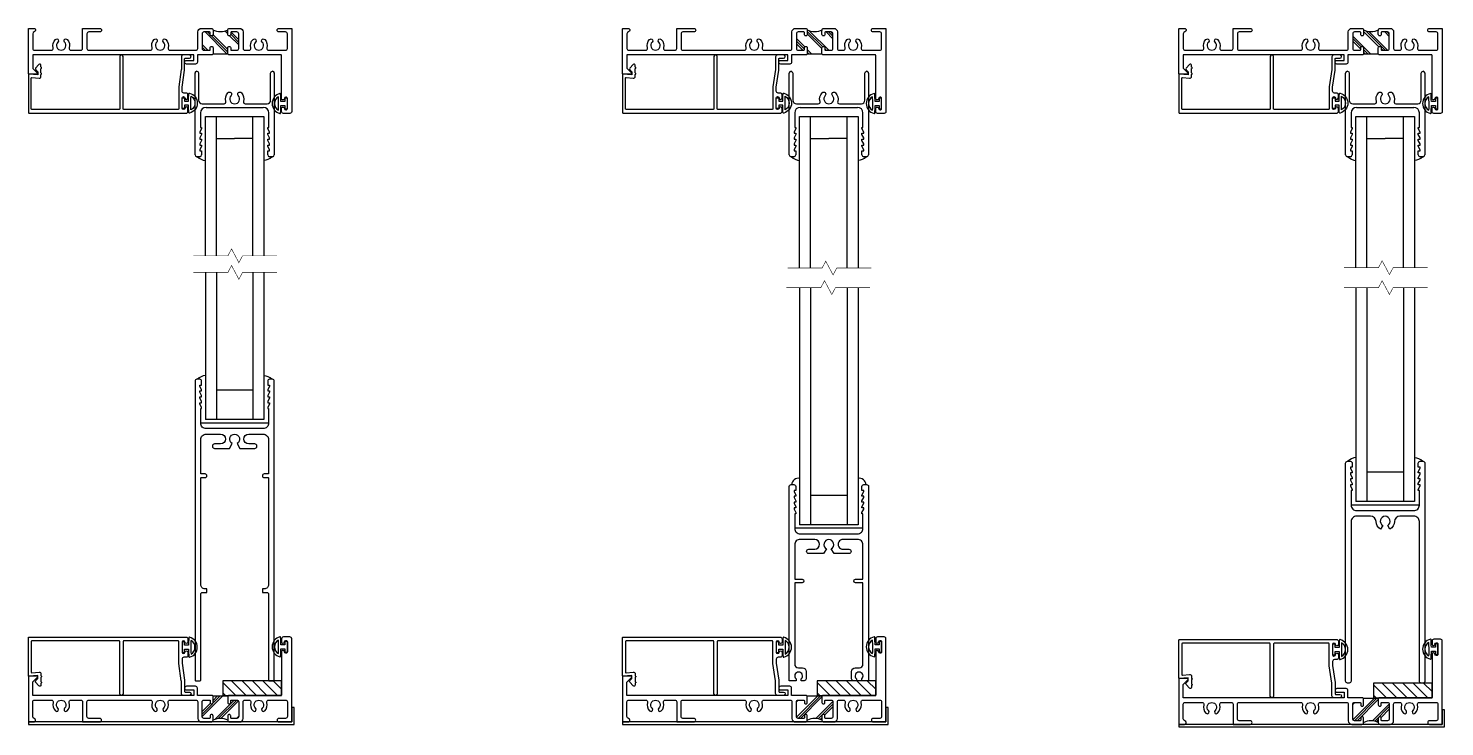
# Model space of a CAD drawing. Extents: x -8 to 56, y -99 to 66.
# Drawn here: x -4.9 to 19.29, y 3.99 to 15.92 of the extents above; entities that cross this region are included whole.
import ezdxf

# ---------------------------------------------------------------- set-up
doc = ezdxf.new("R2010")
doc.units = 0
doc.header["$MEASUREMENT"] = 0
doc.layers.get('0').update_dxf_attribs({"linetype": 'CONTINUOUS'})
for name, color, linetype in [('DIM', 7, 'CONTINUOUS'), ('FRAME', 1, 'CONTINUOUS'), ('GEOMETRY', 1, 'CONTINUOUS'), ('GLASS', 7, 'CONTINUOUS'), ('GLASS-VINYL', 7, 'CONTINUOUS'), ('MISC.', 7, 'CONTINUOUS'), ('SASH', 5, 'CONTINUOUS'), ('SETTING BLOCKS', 7, 'CONTINUOUS'), ('TEXT', 7, 'CONTINUOUS'), ('VENT', 5, 'CONTINUOUS')]:
    doc.layers.add(name, color=color, linetype=linetype)

# ---------------------------------------------------------------- blocks, each defined once
blk = doc.blocks.new('3027 MAMMOTH B-RAIL')
at = {"color": 0}
blk.add_lwpolyline([(0.475, -0.624, 0.414214), (0.506, -0.655), (0.57, -0.655, -0.414214), (0.58, -0.665), (0.58, -2.484, -0.414214), (0.508, -2.556), (0.475, -2.556), (0.475, -2.618), (0.549, -2.618, -0.414214), (0.58, -2.649), (0.58, -4.116, 0.414214), (0.59, -4.126), (0.667, -4.126, 0.414214), (0.677, -4.116), (0.677, 0.993, 0.414214), (0.646, 1.024), (0.596, 1.024, 0.414214), (0.565, 0.993), (0.565, 0.924), (0.595, 0.924), (0.595, 0.904), (0.565, 0.844), (0.565, 0.824), (0.595, 0.824), (0.595, 0.804), (0.565, 0.744), (0.565, 0.724), (0.595, 0.724), (0.595, 0.704), (0.565, 0.644), (0.565, 0.624), (0.595, 0.624), (0.595, 0.604), (0.565, 0.544), (0.565, 0.524), (0.58, 0.524), (0.58, 0.275, -0.414214), (0.486, 0.181), (-0.486, 0.181, -0.414214), (-0.58, 0.275), (-0.58, 0.524), (-0.565, 0.524), (-0.565, 0.544), (-0.595, 0.604), (-0.595, 0.624), (-0.565, 0.624), (-0.565, 0.644), (-0.595, 0.704), (-0.595, 0.724), (-0.565, 0.724), (-0.565, 0.744), (-0.595, 0.804), (-0.595, 0.824), (-0.565, 0.824), (-0.565, 0.844), (-0.595, 0.904), (-0.595, 0.924), (-0.565, 0.924), (-0.565, 0.993, 0.414214), (-0.596, 1.024), (-0.646, 1.024, 0.414214), (-0.677, 0.993), (-0.677, -4.116, 0.414214), (-0.667, -4.126), (-0.59, -4.126, 0.414214), (-0.58, -4.116), (-0.58, -2.649, -0.414214), (-0.549, -2.618), (-0.475, -2.618), (-0.475, -2.556), (-0.508, -2.556, -0.414214), (-0.58, -2.484), (-0.58, -0.665, -0.414214), (-0.57, -0.655), (-0.506, -0.655, 0.414214), (-0.475, -0.624, 0.414214), (-0.506, -0.593), (-0.57, -0.593, -0.414214), (-0.58, -0.583), (-0.58, -0.007, -0.414214), (-0.486, 0.087), (-0.241, 0.087, -1), (-0.241, -0.081), (-0.343, -0.081, 1), (-0.343, -0.156), (-0.09, -0.156), (-0.042, -0.073, -3.732051), (0.042, -0.073), (0.09, -0.156), (0.342, -0.156, 1), (0.342, -0.081), (0.241, -0.081, -1), (0.241, 0.087), (0.486, 0.087, -0.414214), (0.58, -0.007), (0.58, -0.583, -0.414214), (0.57, -0.593), (0.506, -0.593, 0.414214)], format="xyb", close=True, dxfattribs=at)
blk = doc.blocks.new('3009 BOTTOM RAIL')
blk.add_lwpolyline([(0.677, 0.993), (0.677, -2.328), (0.561, -2.328), (0.561, -2.296, 2.618034), (0.471, -2.296), (0.471, -2.328), (0.421, -2.328, -0.414214), (0.389, -2.296), (0.389, -2.17, -0.414214), (0.451, -2.108), (0.521, -2.108, 0.414214), (0.583, -2.046), (0.583, -0.655), (0.456, -0.655, -1), (0.456, -0.593), (0.583, -0.593), (0.583, -0.007, 0.414214), (0.489, 0.087), (0.242, 0.087, 1.000001), (0.242, -0.081), (0.342, -0.081, -1), (0.342, -0.156), (0.09, -0.156), (0.042, -0.073, 0.767327), (0, 0.084, 0.767327), (-0.042, -0.073), (-0.09, -0.156), (-0.343, -0.156, -1), (-0.343, -0.081), (-0.241, -0.081, 0.999999), (-0.241, 0.087), (-0.489, 0.087, 0.414214), (-0.583, -0.007), (-0.583, -0.593), (-0.456, -0.593, -1), (-0.456, -0.655), (-0.583, -0.655), (-0.583, -2.046, 0.414214), (-0.521, -2.108), (-0.451, -2.108, -0.414214), (-0.389, -2.17), (-0.389, -2.296, -0.414214), (-0.421, -2.328), (-0.471, -2.328), (-0.471, -2.296, 2.618034), (-0.561, -2.296), (-0.561, -2.328), (-0.677, -2.328), (-0.677, 0.993, -0.414214), (-0.646, 1.024), (-0.596, 1.024, -0.414214), (-0.565, 0.993), (-0.565, 0.924), (-0.595, 0.924), (-0.595, 0.904), (-0.565, 0.844), (-0.565, 0.824), (-0.595, 0.824), (-0.595, 0.804), (-0.565, 0.744), (-0.565, 0.724), (-0.595, 0.724), (-0.595, 0.704), (-0.565, 0.644), (-0.565, 0.624), (-0.595, 0.624), (-0.595, 0.604), (-0.565, 0.544), (-0.565, 0.524), (-0.583, 0.524), (-0.583, 0.275, 0.414214), (-0.489, 0.181), (0.489, 0.181, 0.414214), (0.583, 0.275), (0.583, 0.524), (0.565, 0.524), (0.565, 0.544), (0.595, 0.604), (0.595, 0.624), (0.565, 0.624), (0.565, 0.644), (0.595, 0.704), (0.595, 0.724), (0.565, 0.724), (0.565, 0.744), (0.595, 0.804), (0.595, 0.824), (0.565, 0.824), (0.565, 0.844), (0.595, 0.904), (0.595, 0.924), (0.565, 0.924), (0.565, 0.993, -0.414214), (0.596, 1.024), (0.646, 1.024, -0.414214)], format="xyb", close=True)
blk = doc.blocks.new('3004 TOP RAIL')
for p, q in [((-0.677, -0.812), (-0.677, 0.586)), ((0.677, 0.586), (0.677, -0.812)), ((-0.489, 0), (0.489, 0)), ((-0.583, -0.094), (-0.583, -0.343)), ((0.583, -0.343), (0.583, -0.094)), ((-0.565, -0.363), (-0.595, -0.423)), ((-0.595, -0.423), (-0.595, -0.443)), ((-0.595, -0.443), (-0.565, -0.443)), ((-0.565, -0.463), (-0.595, -0.523)), ((-0.583, -0.343), (-0.565, -0.343)), ((-0.565, -0.343), (-0.565, -0.363)), ((-0.565, -0.443), (-0.565, -0.463)), ((0.565, -0.343), (0.583, -0.343)), ((0.565, -0.363), (0.565, -0.343)), ((0.595, -0.423), (0.565, -0.363)), ((0.565, -0.443), (0.595, -0.443)), ((0.565, -0.463), (0.565, -0.443)), ((0.595, -0.523), (0.565, -0.463)), ((0.595, -0.443), (0.595, -0.423)), ((-0.595, -0.523), (-0.595, -0.543)), ((-0.595, -0.543), (-0.565, -0.543)), ((-0.565, -0.563), (-0.595, -0.623)), ((-0.595, -0.623), (-0.595, -0.643)), ((-0.595, -0.643), (-0.565, -0.643)), ((-0.565, -0.663), (-0.595, -0.723)), ((-0.595, -0.723), (-0.595, -0.743)), ((-0.565, -0.543), (-0.565, -0.563)), ((-0.565, -0.643), (-0.565, -0.663)), ((0.565, -0.543), (0.595, -0.543)), ((0.565, -0.563), (0.565, -0.543)), ((0.595, -0.623), (0.565, -0.563)), ((0.565, -0.663), (0.565, -0.643)), ((0.565, -0.643), (0.595, -0.643)), ((0.595, -0.723), (0.565, -0.663)), ((0.595, -0.543), (0.595, -0.523)), ((0.595, -0.643), (0.595, -0.623)), ((0.595, -0.743), (0.595, -0.723)), ((-0.596, -0.843), (-0.646, -0.843)), ((-0.595, -0.743), (-0.565, -0.743)), ((-0.565, -0.743), (-0.565, -0.812)), ((0.565, -0.743), (0.595, -0.743)), ((0.565, -0.812), (0.565, -0.743)), ((0.646, -0.843), (0.596, -0.843))]:
    blk.add_line(p, q)
blk.add_lwpolyline([(-0.646, 0.617, 0.414214), (-0.677, 0.586, -1), (-0.615, 0.586), (-0.615, 0.122, 0.414214), (-0.555, 0.062), (-0.18, 0.062, 0.500028), (-0.151, 0.1, -0.261566), (-0.116, 0.25), (-0.116, 0.25, -0.999998), (-0.062, 0.201, 0.651692), (0, 0.06, 0.651692), (0.062, 0.201, -0.999998), (0.116, 0.25, -0.261566), (0.151, 0.1, 0.500026), (0.18, 0.062), (0.555, 0.062, 0.414214), (0.615, 0.122), (0.615, 0.586, -1), (0.677, 0.586, 0.414214), (0.646, 0.617)], format="xyb")
for centre, radius, start, end in [((-0.489, -0.094), 0.094, 90, 180), ((0.489, -0.094), 0.094, 360, 90), ((-0.646, -0.812), 0.031, 180, 270), ((-0.596, -0.812), 0.031, 270, 0), ((0.596, -0.812), 0.031, 180, 270), ((0.646, -0.812), 0.031, 270, 0)]:
    blk.add_arc(centre, radius, start, end)
blk = doc.blocks.new('3010 FIXED B-RAIL')
at = {"color": 5}
blk.add_lwpolyline([(-0.565, 0.524), (-0.583, 0.524), (-0.583, 0.275, 0.414214), (-0.489, 0.181), (0, 0.181), (0.489, 0.181, 0.414214), (0.583, 0.275), (0.583, 0.524), (0.565, 0.524), (0.565, 0.544), (0.595, 0.604), (0.595, 0.624), (0.565, 0.624), (0.565, 0.644), (0.595, 0.704), (0.595, 0.724), (0.565, 0.724), (0.565, 0.744), (0.595, 0.804), (0.595, 0.824), (0.565, 0.824), (0.565, 0.844), (0.595, 0.904), (0.595, 0.924), (0.565, 0.924), (0.565, 0.993, -0.414214), (0.596, 1.024), (0.646, 1.024, -0.414214), (0.677, 0.993), (0.677, -2.734, -0.414214), (0.646, -2.765), (0.614, -2.765, -0.414214), (0.583, -2.734), (0.583, -0.007, 0.414214), (0.489, 0.087), (0.251, 0.087, 0.406068), (0.157, -0.004, -0.260489), (0.079, -0.136), (0.042, -0.073, 0.767327), (0, 0.084, 0.767327), (-0.042, -0.073), (-0.079, -0.136, -0.260489), (-0.157, -0.004, 0.406068), (-0.251, 0.087), (-0.489, 0.087, 0.414214), (-0.583, -0.007), (-0.583, -2.734, -0.414214), (-0.614, -2.765), (-0.646, -2.765, -0.414214), (-0.677, -2.734), (-0.677, 0.993, -0.414214), (-0.646, 1.024), (-0.596, 1.024, -0.414214), (-0.565, 0.993), (-0.565, 0.924), (-0.595, 0.924), (-0.595, 0.904), (-0.565, 0.844), (-0.565, 0.824), (-0.595, 0.824), (-0.595, 0.804), (-0.565, 0.744), (-0.565, 0.724), (-0.595, 0.724), (-0.595, 0.704), (-0.565, 0.644), (-0.565, 0.624), (-0.595, 0.624), (-0.595, 0.604), (-0.565, 0.544)], format="xyb", close=True, dxfattribs=at)
blk = doc.blocks.new('25031')
at = {"layer": 'GEOMETRY', "color": 5}
for p, q in [((-0.035, 0.042), (-0.09, 0.042)), ((-0.09, 0.042), (-0.09, 0)), ((-0.09, 0), (0.09, 0)), ((-0.035, 0.112), (-0.035, 0.042)), ((0.035, 0.042), (0.035, 0.112)), ((0.09, 0.042), (0.035, 0.042)), ((0.09, 0), (0.09, 0.042))]:
    blk.add_line(p, q, dxfattribs=at)
for centre, radius, start, end in [((0, 0.086), 0.175, 14.1622, 165.8685), ((-0.16, 0.126), 0.01, 165.8685, 267.1063), ((0, 3.29), 3.179, 267.1063, 269.3654), ((0, 0.086), 0.135, 30.4808, 149.5259), ((0, 3.29), 3.139, 267.8759, 269.9963), ((0.005, 3.056), 2.904, 269.9005, 272.1922), ((0.005, 3.056), 2.944, 270.5829, 273.0223), ((0.16, 0.126), 0.01, 273.0223, 14.1622)]:
    blk.add_arc(centre, radius, start, end, dxfattribs=at)
blk = doc.blocks.new('3809 BLOCK FRAME')
h = blk.add_hatch()
h.set_pattern_fill('PLAST', color=256, angle=45, style=0)
h.set_pattern_definition([(45, (-4.25098, -6.643), (-0.176777, 0.176777), []), (45, (-4.27308, -6.6209), (-0.176777, 0.176777), []), (45, (-4.29517, -6.5988), (-0.176777, 0.176777), [])])
edge = h.paths.add_edge_path()
edge.add_arc((-0.937, 0.093), 0.031, 270, 360, ccw=False)
edge.add_line((-0.937, 0.062), (-1.033, 0.062))
edge.add_arc((-1.033, 0.072), 0.01, 180, 270, ccw=False)
edge.add_line((-1.043, 0.072), (-1.043, 0.103))
edge.add_arc((-1.068, 0.103), 0.025, 360, 450)
edge.add_arc((-1.068, 0.103), 0.025, 90, 180)
edge.add_line((-1.093, 0.103), (-1.093, 0.031))
edge.add_arc((-1.218, -0.221), 0.281, 63.5092, 116.4908)
edge.add_line((-1.344, 0.031), (-1.344, 0.103))
edge.add_arc((-1.369, 0.103), 0.025, 0, 90)
edge.add_arc((-1.369, 0.103), 0.025, 90, 180)
edge.add_line((-1.394, 0.103), (-1.394, 0.072))
edge.add_arc((-1.404, 0.072), 0.01, 270, 360, ccw=False)
edge.add_line((-1.404, 0.062), (-1.5, 0.062))
edge.add_arc((-1.5, 0.093), 0.031, 180, 270, ccw=False)
edge.add_line((-1.531, 0.093), (-1.531, 0.343))
edge.add_arc((-1.5, 0.343), 0.031, 90, 180, ccw=False)
edge.add_line((-1.5, 0.374), (-1.404, 0.374))
edge.add_arc((-1.404, 0.364), 0.01, 0, 90, ccw=False)
edge.add_line((-1.394, 0.364), (-1.394, 0.333))
edge.add_arc((-1.369, 0.333), 0.025, 180, 270)
edge.add_arc((-1.369, 0.333), 0.025, 270, 360)
edge.add_line((-1.344, 0.333), (-1.344, 0.439))
edge.add_line((-1.344, 0.439), (-1.093, 0.439))
edge.add_line((-1.093, 0.439), (-1.093, 0.333))
edge.add_arc((-1.068, 0.333), 0.025, 180, 270)
edge.add_arc((-1.068, 0.333), 0.025, 270, 360)
edge.add_line((-1.043, 0.333), (-1.043, 0.364))
edge.add_arc((-1.033, 0.364), 0.01, 90, 180, ccw=False)
edge.add_line((-1.033, 0.374), (-0.937, 0.374))
edge.add_arc((-0.937, 0.343), 0.031, 0, 90, ccw=False)
edge.add_line((-0.906, 0.343), (-0.906, 0.093))
blk.add_line((-1.093, 0.439), (-1.344, 0.439))
for points in [[(-1.093, 0.439), (-1.093, 0.333, 0.414214), (-1.068, 0.308, 0.414214), (-1.043, 0.333), (-1.043, 0.364, -0.414214), (-1.033, 0.374), (-0.937, 0.374, -0.414214), (-0.906, 0.343), (-0.906, 0.093, -0.414214), (-0.937, 0.062), (-1.033, 0.062, -0.414214), (-1.043, 0.072), (-1.043, 0.103, 0.414214), (-1.068, 0.128), (-1.068, 0.128, 0.414214), (-1.093, 0.103), (-1.093, 0.031, 0.414214), (-1.062, 0), (-0.893, 0, 0.414214), (-0.831, 0.062), (-0.831, 0.343, -0.414214), (-0.8, 0.374), (-0.729, 0.374, -0.5024), (-0.699, 0.334, 0.280293), (-0.661, 0.19, 0.498955), (-0.613, 0.198), (-0.613, 0.198, 0.334263), (-0.618, 0.235, -2.470836), (-0.506, 0.235, 0.334263), (-0.511, 0.198, 0.498955), (-0.463, 0.19, 0.280293), (-0.425, 0.334, -0.5024), (-0.395, 0.374), (-0.106, 0.374, -0.414214), (-0.075, 0.343), (-0.075, 0.093, -0.414214), (-0.106, 0.062), (-0.219, 0.062, 0.414214), (-0.25, 0.031, 0.414214), (-0.219, 0), (0, 0), (0, 1.423, 0.414214), (-0.031, 1.454), (-0.144, 1.454, 0.414214), (-0.175, 1.423), (-0.175, 1.371, 0.414214), (-0.15, 1.346), (-0.15, 1.346, 0.399638), (-0.125, 1.37, -0.399638), (-0.1, 1.394), (-0.1, 1.394, -0.414214), (-0.075, 1.369), (-0.075, 1.199, -0.414214), (-0.1, 1.174), (-0.1, 1.174, -0.399638), (-0.125, 1.198, 0.399638), (-0.15, 1.221, 0.414214), (-0.175, 1.196), (-0.175, 0.464, -0.414214), (-0.185, 0.454), (-1.078, 0.454), (-1.093, 0.439)], [(-1.344, 0.439), (-1.344, 0.439), (-1.359, 0.454), (-1.612, 0.454), (-1.612, 0.579, 0.414214), (-1.643, 0.61), (-1.799, 0.61, 0.414214), (-1.83, 0.579, 0.414214), (-1.799, 0.548), (-1.674, 0.548), (-1.674, 0.454), (-4.425, 0.454), (-4.425, 0.678, -0.198912), (-4.422, 0.685), (-4.343, 0.764, 0.668179), (-4.35, 0.781), (-4.49, 0.781, 0.414214), (-4.5, 0.771), (-4.5, 0.01, 0.414214), (-4.49, 0), (-4.406, 0, 0.414214), (-4.375, 0.031, 0.358249), (-4.4, 0.061, -0.358249), (-4.425, 0.092), (-4.425, 0.343, -0.414214), (-4.394, 0.374), (-4.105, 0.374, -0.5024), (-4.075, 0.334, 0.280293), (-4.037, 0.19, 0.498955), (-3.989, 0.198, 0.334263), (-3.994, 0.235, -2.470836), (-3.882, 0.235, 0.334263), (-3.887, 0.198, 0.498955), (-3.839, 0.19, 0.280293), (-3.801, 0.334, -0.5024), (-3.771, 0.374), (-3.606, 0.374, -0.414214), (-3.575, 0.343), (-3.575, 0), (-3.281, 0, 0.414214), (-3.25, 0.031, 0.414214), (-3.281, 0.062), (-3.469, 0.062, -0.414214), (-3.5, 0.093), (-3.5, 0.343, -0.414214), (-3.469, 0.374), (-2.417, 0.374, -0.5024), (-2.387, 0.334, 0.280293), (-2.349, 0.19, 0.498955), (-2.301, 0.198, 0.334263), (-2.306, 0.235, -2.470836), (-2.194, 0.235, 0.334263), (-2.199, 0.198, 0.498955), (-2.151, 0.19, 0.280293), (-2.113, 0.334, -0.5024), (-2.083, 0.374), (-1.637, 0.374, -0.414214), (-1.606, 0.343), (-1.606, 0.062, 0.414214), (-1.544, 0), (-1.375, 0, 0.414214), (-1.344, 0.031), (-1.344, 0.103, 0.414214), (-1.369, 0.128, 0.414214), (-1.394, 0.103), (-1.394, 0.072, -0.414214), (-1.404, 0.062), (-1.5, 0.062, -0.414214), (-1.531, 0.093), (-1.531, 0.343, -0.414214), (-1.5, 0.374), (-1.404, 0.374, -0.414214), (-1.394, 0.364), (-1.394, 0.333, 0.414214), (-1.369, 0.308, 0.414214), (-1.344, 0.333), (-1.344, 0.439)]]:
    blk.add_lwpolyline(points, format="xyb")
blk.add_arc((-1.218, -0.221), 0.281, 63.5092, 116.4908)

msp = doc.modelspace()

# ---------------------------------------------------------------- hatches: boundary and pattern name
at = {"layer": 'DIM'}
h = msp.add_hatch(dxfattribs=at)
h.set_pattern_fill('ANSI31', color=256, style=0)
h.set_pattern_definition([(315, (21.8378, 23.57795), (-0.08838835, -0.08838835), [])])
h.paths.add_polyline_path([(-0.577, 4.522), (-1.577, 4.522), (-1.577, 4.772), (-0.577, 4.772)])
h = msp.add_hatch(dxfattribs=at)
h.set_pattern_fill('ANSI31', color=256, style=0)
h.set_pattern_definition([(315, (31.98782, 23.57795), (-0.08838835, -0.08838835), [])])
h.paths.add_polyline_path([(9.573, 4.522), (8.573, 4.522), (8.573, 4.772), (9.573, 4.772)])
h = msp.add_hatch(dxfattribs=at)
h.set_pattern_fill('ANSI31', color=256, style=0)
h.set_pattern_definition([(315, (41.49151, 23.53795), (-0.08838835, -0.08838835), [])])
h.paths.add_polyline_path([(19.076, 4.482), (18.076, 4.482), (18.076, 4.732), (19.076, 4.732)])

# ---------------------------------------------------------------- linework, layer by layer
at = {"layer": 'FRAME'}
for points in [[(-4.852, 14.542), (-4.852, 15.065, -0.440011), (-4.841, 15.074), (-4.72, 15.064, 0.440011), (-4.686, 15.095), (-4.686, 15.124, -0.267949), (-4.681, 15.132, 0.57735), (-4.681, 15.15, -0.267949), (-4.686, 15.158), (-4.686, 15.224, -0.267949), (-4.681, 15.232, 0.57735), (-4.681, 15.25, -0.267949), (-4.686, 15.258), (-4.686, 15.287, 0.691708), (-4.721, 15.3), (-4.777, 15.237, 0.395486), (-4.776, 15.209), (-4.742, 15.175), (-4.742, 15.122), (-4.891, 15.135, 0.440011), (-4.902, 15.125), (-4.902, 14.477, 0.414214), (-4.892, 14.467), (-2.208, 14.467, 0.414214), (-2.177, 14.498), (-2.177, 14.552, 0.975), (-2.227, 14.553, -0.975), (-2.277, 14.554), (-2.277, 14.724, -0.975), (-2.227, 14.725, 0.975), (-2.177, 14.727), (-2.177, 14.78, 0.414214), (-2.208, 14.811), (-2.246, 14.811, -0.414214), (-2.277, 14.842), (-2.277, 14.905, -0.035412), (-2.277, 14.909), (-2.233, 15.204, 0.035412), (-2.232, 15.216), (-2.232, 15.396, -0.414214), (-2.222, 15.406), (-2.15, 15.406, 1), (-2.15, 15.462), (-2.257, 15.462, 0.414214), (-2.288, 15.431), (-2.288, 15.216, -0.035412), (-2.289, 15.212), (-2.332, 14.917, 0.035412), (-2.333, 14.905), (-2.333, 14.542, -0.414214), (-2.343, 14.532), (-3.274, 14.532, -0.414214), (-3.284, 14.542), (-3.284, 15.434, 1), (-3.34, 15.434), (-3.34, 14.542, -0.414214), (-3.35, 14.532), (-4.842, 14.532, -0.414214)], [(5.298, 14.542), (5.298, 15.065, -0.440011), (5.308, 15.074), (5.43, 15.064, 0.440011), (5.464, 15.095), (5.464, 15.124, -0.267949), (5.469, 15.132, 0.57735), (5.469, 15.15, -0.267949), (5.464, 15.158), (5.464, 15.224, -0.267949), (5.469, 15.232, 0.57735), (5.469, 15.25, -0.267949), (5.464, 15.258), (5.464, 15.287, 0.691708), (5.429, 15.3), (5.373, 15.237, 0.395486), (5.373, 15.209), (5.408, 15.175), (5.408, 15.122), (5.258, 15.135, 0.440011), (5.248, 15.125), (5.248, 14.477, 0.414214), (5.258, 14.467), (7.942, 14.467, 0.414214), (7.973, 14.498), (7.973, 14.552, 0.975), (7.923, 14.553, -0.975), (7.873, 14.554), (7.873, 14.724, -0.975), (7.923, 14.725, 0.975), (7.973, 14.727), (7.973, 14.78, 0.414214), (7.942, 14.811), (7.904, 14.811, -0.414214), (7.873, 14.842), (7.873, 14.905, -0.035412), (7.873, 14.909), (7.917, 15.204, 0.035412), (7.918, 15.216), (7.918, 15.396, -0.414214), (7.928, 15.406), (8, 15.406, 1), (8, 15.462), (7.893, 15.462, 0.414214), (7.862, 15.431), (7.862, 15.216, -0.035412), (7.861, 15.212), (7.817, 14.917, 0.035412), (7.817, 14.905), (7.817, 14.542, -0.414214), (7.807, 14.532), (6.876, 14.532, -0.414214), (6.866, 14.542), (6.866, 15.434, 1), (6.81, 15.434), (6.81, 14.542, -0.414214), (6.8, 14.532), (5.308, 14.532, -0.414214)], [(14.801, 14.542), (14.801, 15.065, -0.440011), (14.812, 15.074), (14.934, 15.064, 0.440011), (14.967, 15.095), (14.967, 15.124, -0.267949), (14.972, 15.132, 0.57735), (14.972, 15.15, -0.267949), (14.967, 15.158), (14.967, 15.224, -0.267949), (14.972, 15.232, 0.57735), (14.972, 15.25, -0.267949), (14.967, 15.258), (14.967, 15.287, 0.691708), (14.932, 15.3), (14.876, 15.237, 0.395486), (14.877, 15.209), (14.911, 15.175), (14.911, 15.122), (14.762, 15.135, 0.440011), (14.751, 15.125), (14.751, 14.477, 0.414214), (14.761, 14.467), (17.445, 14.467, 0.414214), (17.476, 14.498), (17.476, 14.552, 0.975), (17.426, 14.553, -0.975), (17.376, 14.554), (17.376, 14.724, -0.975), (17.426, 14.725, 0.975), (17.476, 14.727), (17.476, 14.78, 0.414214), (17.445, 14.811), (17.407, 14.811, -0.414214), (17.376, 14.842), (17.376, 14.905, -0.035412), (17.377, 14.909), (17.421, 15.204, 0.035412), (17.421, 15.216), (17.421, 15.396, -0.414214), (17.431, 15.406), (17.503, 15.406, 1), (17.503, 15.462), (17.396, 15.462, 0.414214), (17.365, 15.431), (17.365, 15.216, -0.035412), (17.365, 15.212), (17.321, 14.917, 0.035412), (17.32, 14.905), (17.32, 14.542, -0.414214), (17.31, 14.532), (16.379, 14.532, -0.414214), (16.369, 14.542), (16.369, 15.434, 1), (16.313, 15.434), (16.313, 14.542, -0.414214), (16.303, 14.532), (14.811, 14.532, -0.414214)], [(-4.852, 5.442), (-4.852, 4.92, 0.440011), (-4.841, 4.91), (-4.72, 4.92, -0.440011), (-4.686, 4.889), (-4.686, 4.861, 0.267949), (-4.681, 4.852, -0.57735), (-4.681, 4.835, 0.267949), (-4.686, 4.826), (-4.686, 4.761, 0.267949), (-4.681, 4.752, -0.57735), (-4.681, 4.735, 0.267949), (-4.686, 4.726), (-4.686, 4.697, -0.691708), (-4.721, 4.684), (-4.777, 4.748, -0.395486), (-4.776, 4.775), (-4.742, 4.809), (-4.742, 4.862), (-4.891, 4.849, -0.440011), (-4.902, 4.859), (-4.902, 5.507, -0.414214), (-4.892, 5.517), (-2.208, 5.517, -0.414214), (-2.177, 5.486), (-2.177, 5.433, -0.975), (-2.227, 5.431, 0.975), (-2.277, 5.43), (-2.277, 5.26, 0.975), (-2.227, 5.259, -0.975), (-2.177, 5.258), (-2.177, 5.204, -0.414214), (-2.208, 5.173), (-2.246, 5.173, 0.414214), (-2.277, 5.142), (-2.277, 5.079, 0.035412), (-2.277, 5.075), (-2.233, 4.78, -0.035412), (-2.232, 4.768), (-2.232, 4.588, 0.414214), (-2.222, 4.578), (-2.15, 4.578, -1), (-2.15, 4.522), (-2.257, 4.522, -0.414214), (-2.288, 4.553), (-2.288, 4.768, 0.035412), (-2.289, 4.772), (-2.332, 5.067, -0.035412), (-2.333, 5.079), (-2.333, 5.442, 0.414214), (-2.343, 5.452), (-3.274, 5.452, 0.414214), (-3.284, 5.442), (-3.284, 4.55, -1), (-3.34, 4.55), (-3.34, 5.442, 0.414214), (-3.35, 5.452), (-4.842, 5.452, 0.414214)], [(5.298, 5.442), (5.298, 4.92, 0.440011), (5.309, 4.91), (5.43, 4.92, -0.440011), (5.464, 4.889), (5.464, 4.861, 0.267949), (5.469, 4.852, -0.57735), (5.469, 4.835, 0.267949), (5.464, 4.826), (5.464, 4.761, 0.267949), (5.469, 4.752, -0.57735), (5.469, 4.735, 0.267949), (5.464, 4.726), (5.464, 4.697, -0.691708), (5.429, 4.684), (5.373, 4.748, -0.395486), (5.374, 4.775), (5.408, 4.809), (5.408, 4.862), (5.259, 4.849, -0.440011), (5.248, 4.859), (5.248, 5.507, -0.414214), (5.258, 5.517), (7.942, 5.517, -0.414214), (7.973, 5.486), (7.973, 5.433, -0.975), (7.923, 5.431, 0.975), (7.873, 5.43), (7.873, 5.26, 0.975), (7.923, 5.259, -0.975), (7.973, 5.258), (7.973, 5.204, -0.414214), (7.942, 5.173), (7.904, 5.173, 0.414214), (7.873, 5.142), (7.873, 5.079, 0.035412), (7.873, 5.075), (7.917, 4.78, -0.035412), (7.918, 4.768), (7.918, 4.588, 0.414214), (7.928, 4.578), (8, 4.578, -1), (8, 4.522), (7.893, 4.522, -0.414214), (7.862, 4.553), (7.862, 4.768, 0.035412), (7.861, 4.772), (7.818, 5.067, -0.035412), (7.817, 5.079), (7.817, 5.442, 0.414214), (7.807, 5.452), (6.876, 5.452, 0.414214), (6.866, 5.442), (6.866, 4.55, -1), (6.81, 4.55), (6.81, 5.442, 0.414214), (6.8, 5.452), (5.308, 5.452, 0.414214)], [(14.801, 5.402), (14.801, 4.88, 0.440011), (14.812, 4.87), (14.934, 4.88, -0.440011), (14.967, 4.849), (14.967, 4.821, 0.267949), (14.972, 4.812, -0.57735), (14.972, 4.795, 0.267949), (14.967, 4.786), (14.967, 4.721, 0.267949), (14.972, 4.712, -0.57735), (14.972, 4.695, 0.267949), (14.967, 4.686), (14.967, 4.657, -0.691708), (14.932, 4.644), (14.876, 4.708, -0.395486), (14.877, 4.735), (14.911, 4.769), (14.911, 4.822), (14.762, 4.809, -0.440011), (14.751, 4.819), (14.751, 5.467, -0.414214), (14.761, 5.477), (17.445, 5.477, -0.414214), (17.476, 5.446), (17.476, 5.393, -0.975), (17.426, 5.391, 0.975), (17.376, 5.39), (17.376, 5.22, 0.975), (17.426, 5.219, -0.975), (17.476, 5.218), (17.476, 5.164, -0.414214), (17.445, 5.133), (17.407, 5.133, 0.414214), (17.376, 5.102), (17.376, 5.039, 0.035412), (17.377, 5.035), (17.421, 4.74, -0.035412), (17.421, 4.728), (17.421, 4.548, 0.414214), (17.431, 4.538), (17.503, 4.538, -1), (17.503, 4.482), (17.396, 4.482, -0.414214), (17.365, 4.513), (17.365, 4.728, 0.035412), (17.365, 4.732), (17.321, 5.027, -0.035412), (17.32, 5.039), (17.32, 5.402, 0.414214), (17.31, 5.412), (16.379, 5.412, 0.414214), (16.369, 5.402), (16.369, 4.51, -1), (16.313, 4.51), (16.313, 5.402, 0.414214), (16.303, 5.412), (14.811, 5.412, 0.414214)]]:
    msp.add_lwpolyline(points, format="xyb", close=True, dxfattribs=at)
at = {"layer": 'GLASS', "color": 7}
for p, q in [((-1.69, 12.031), (-1.69, 14.41)), ((-1.065, 12.031), (-1.065, 14.41)), ((8.459, 11.821), (8.459, 14.41)), ((9.084, 11.821), (9.084, 14.41)), ((17.963, 11.828), (17.963, 14.41)), ((18.588, 11.828), (18.588, 14.41)), ((-1.69, 14.035), (-1.378, 14.035)), ((-1.065, 14.035), (-1.378, 14.035)), ((8.459, 14.035), (8.772, 14.035)), ((9.084, 14.035), (8.772, 14.035)), ((17.963, 14.035), (18.276, 14.035)), ((18.588, 14.035), (18.276, 14.035))]:
    msp.add_line(p, q, dxfattribs=at)
for points in [[(-1.878, 12.031), (-1.878, 14.41), (-1.378, 14.41), (-0.878, 14.41), (-0.878, 12.031)], [(8.272, 11.821), (8.272, 14.41), (8.772, 14.41), (9.272, 14.41), (9.272, 11.821)], [(17.776, 11.828), (17.776, 14.41), (18.276, 14.41), (18.776, 14.41), (18.776, 11.828)]]:
    msp.add_lwpolyline(points, dxfattribs=at)
at = {"layer": 'GLASS', "const_width": 0.0094}
for points in [[(-2.083, 12.031), (-1.493, 12.031), (-1.431, 12.149), (-1.306, 11.914), (-1.243, 12.031), (-0.652, 12.031)], [(-2.083, 11.747), (-1.493, 11.747), (-1.431, 11.865), (-1.306, 11.63), (-1.243, 11.747), (-0.652, 11.747)], [(8.067, 11.821), (8.657, 11.821), (8.719, 11.939), (8.844, 11.704), (8.907, 11.821), (9.497, 11.821)], [(17.571, 11.828), (18.16, 11.828), (18.223, 11.945), (18.348, 11.71), (18.411, 11.828), (19.001, 11.828)], [(8.046, 11.487), (8.635, 11.487), (8.698, 11.605), (8.823, 11.37), (8.885, 11.487), (9.476, 11.487)], [(17.571, 11.487), (18.161, 11.487), (18.223, 11.605), (18.348, 11.37), (18.411, 11.487), (19.001, 11.487)]]:
    msp.add_lwpolyline(points, dxfattribs=at)
at = {"layer": 'GLASS'}
for centre, start, end in [((8.253, 8.115), 80.759, 175.3773), ((9.291, 8.115), 4.6227, 99.241)]:
    msp.add_arc(centre, 0.116, start, end, dxfattribs=at)
at = {"layer": 'GLASS-VINYL'}
for p, q in [((-1.878, 11.747), (-1.878, 9.235)), ((-1.69, 11.747), (-1.69, 9.235)), ((-1.065, 11.747), (-1.065, 9.235)), ((-0.878, 11.747), (-0.878, 9.235)), ((8.272, 11.487), (8.272, 7.437)), ((8.46, 11.487), (8.46, 7.437)), ((9.085, 11.487), (9.085, 7.437)), ((9.272, 11.487), (9.272, 7.437)), ((17.776, 11.487), (17.776, 7.834)), ((17.963, 11.487), (17.963, 7.834)), ((18.588, 11.487), (18.588, 7.834)), ((18.776, 11.487), (18.776, 7.834)), ((-1.065, 9.735), (-1.69, 9.735)), ((-0.878, 9.235), (-1.878, 9.235)), ((-0.798, 9.174), (-1.958, 9.174)), ((18.588, 8.334), (17.963, 8.334)), ((9.085, 7.937), (8.46, 7.937)), ((18.856, 7.773), (17.696, 7.773)), ((18.776, 7.834), (17.776, 7.834)), ((9.352, 7.376), (8.192, 7.376)), ((9.272, 7.437), (8.272, 7.437))]:
    msp.add_line(p, q, dxfattribs=at)
for centre, start, end in [((-1.859, 13.877), 224.9356, 265.1823), ((-0.894, 13.879), 274.2808, 314.2526), ((8.29, 13.877), 224.9356, 265.1823), ((9.256, 13.879), 274.2808, 314.2526), ((17.794, 13.877), 224.9356, 265.1823), ((18.76, 13.879), 274.2808, 314.2526), ((-1.859, 9.768), 94.8177, 135.0644), ((-0.894, 9.766), 45.7474, 85.7192), ((17.794, 8.367), 94.8177, 135.0644), ((18.76, 8.365), 45.7474, 85.7192)]:
    msp.add_arc(centre, 0.218, start, end, dxfattribs=at)
at = {"layer": 'MISC.'}
for points in [[(-4.902, 4.068), (-4.902, 4.028), (-0.362, 4.028), (-0.362, 4.318), (-0.402, 4.318), (-0.402, 4.068)], [(5.248, 4.068), (5.248, 4.028), (9.788, 4.028), (9.788, 4.318), (9.748, 4.318), (9.748, 4.068)], [(14.751, 4.028), (14.751, 3.988), (19.291, 3.988), (19.291, 4.278), (19.251, 4.278), (19.251, 4.028)]]:
    msp.add_lwpolyline(points, close=True, dxfattribs=at)
at = {"layer": 'SETTING BLOCKS'}
for points in [[(-1.577, 4.772), (-1.577, 4.522), (-0.577, 4.522), (-0.577, 4.772)], [(8.573, 4.772), (8.573, 4.522), (9.573, 4.522), (9.573, 4.772)], [(18.076, 4.732), (18.076, 4.482), (19.076, 4.482), (19.076, 4.732)]]:
    msp.add_lwpolyline(points, close=True, dxfattribs=at)

# ---------------------------------------------------------------- block references
msp.add_blockref('3010 FIXED B-RAIL', (18.276, 7.497))
at = {"layer": 'FRAME', "xscale": -1, "rotation": 180}
for p in [(-0.402, 15.916), (9.748, 15.916), (19.251, 15.916)]:
    msp.add_blockref('3809 BLOCK FRAME', p, dxfattribs=at)
at = {"layer": 'FRAME'}
for p in [(-0.402, 4.068), (9.748, 4.068), (19.251, 4.028)]:
    msp.add_blockref('3809 BLOCK FRAME', p, dxfattribs=at)
at = {"layer": 'SASH'}
msp.add_blockref('3027 MAMMOTH B-RAIL', (-1.378, 8.898), dxfattribs=at)
at = {"layer": 'TEXT', "xscale": -1, "rotation": 270}
for p in [(-2.277, 14.639), (7.873, 14.639), (17.376, 14.639)]:
    msp.add_blockref('25031', p, dxfattribs=at)
at = {"layer": 'TEXT'}
for p, rotation in [((-0.477, 14.632), 90.00000000000001), ((9.673, 14.632), 90.00000000000001), ((19.176, 14.632), 90.00000000000001), ((-2.277, 5.345), 270), ((-0.477, 5.352), 90.00000000000001), ((7.873, 5.345), 270), ((9.673, 5.352), 90.00000000000001), ((17.376, 5.305), 270), ((19.176, 5.312), 90.00000000000001)]:
    msp.add_blockref('25031', p, dxfattribs=dict(at, rotation=rotation))
at = {"layer": 'VENT'}
for name, p in [('3004 TOP RAIL', (-1.378, 14.566)), ('3004 TOP RAIL', (8.772, 14.566)), ('3004 TOP RAIL', (18.276, 14.566)), ('3009 BOTTOM RAIL', (8.772, 7.1))]:
    msp.add_blockref(name, p, dxfattribs=at)

doc.saveas('drawing.dxf')
